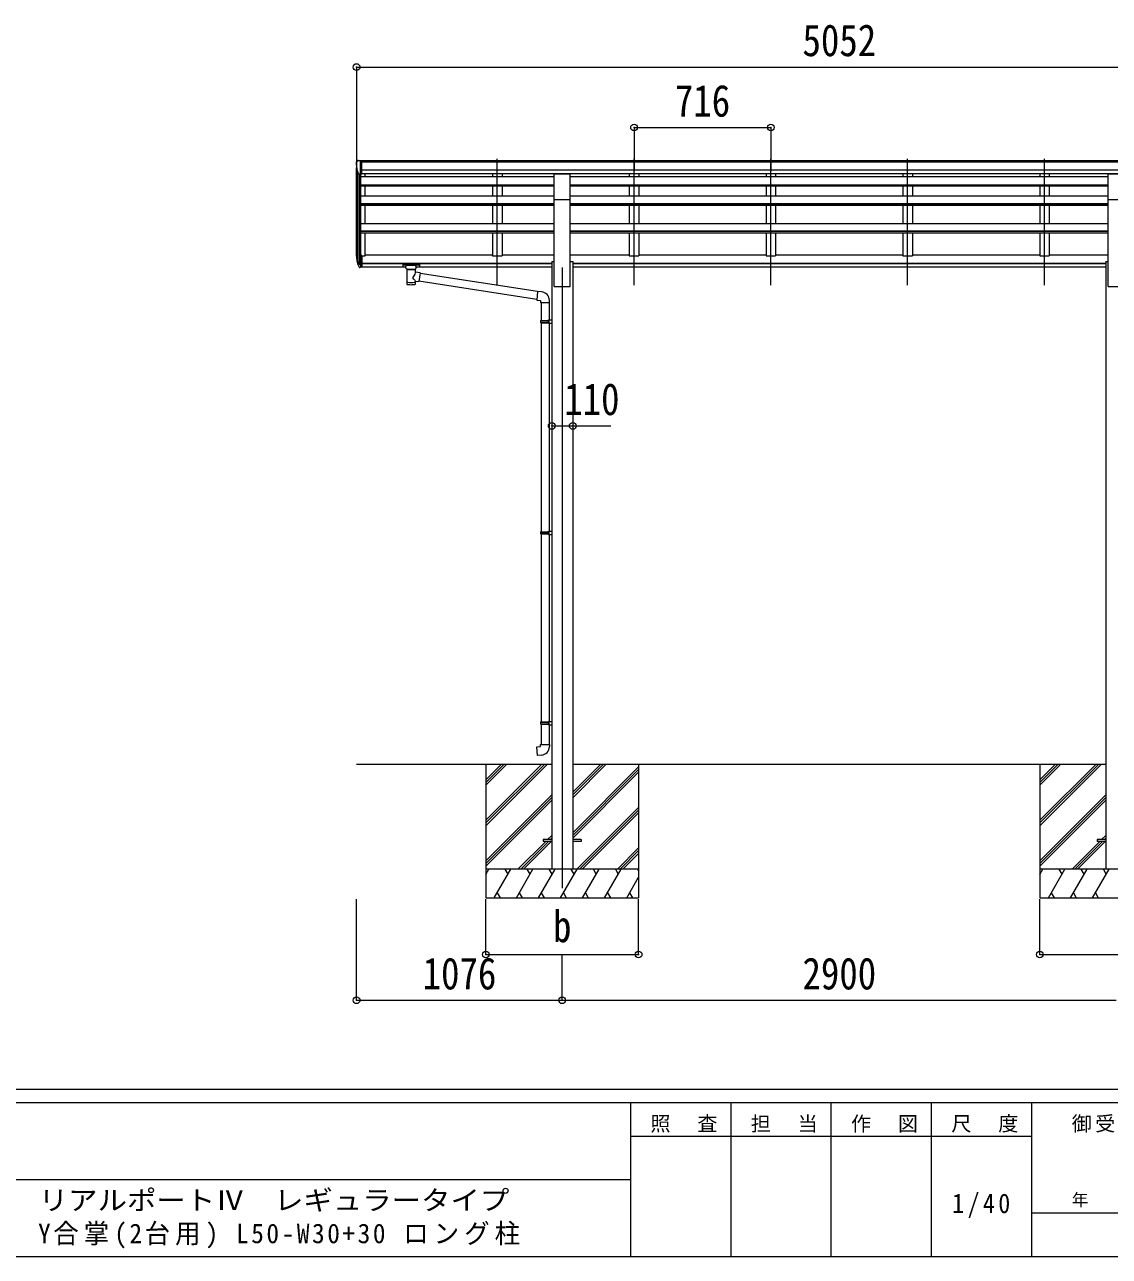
# Model space of a CAD drawing. Units: millimetres at full size. Extents: x -9783 to 9892, y -6828 to 6752.
# Drawn here: x 35 to 5713, y -6828 to -381 of the extents above; entities that cross this region are included whole.
import ezdxf
from ezdxf.enums import TextEntityAlignment as Align

# ---------------------------------------------------------------- set-up
doc = ezdxf.new("R2010")
doc.units = ezdxf.units.MM
doc.header["$LTSCALE"] = 35
doc.header["$PDMODE"] = 32
doc.header["$PDSIZE"] = 35
for name, color, linetype, lineweight in [('0-0_0', 7, 'Continuous', 9), ('0-1_本体', 4, 'Continuous', 9), ('0-2_部品', 7, 'Continuous', 9), ('0-8_PARTS2', 2, 'Continuous', 9), ('0-A_寸法', 6, 'Continuous', 9), ('F-0_240', 7, 'Continuous', 9)]:
    doc.layers.add(name, color=color, linetype=linetype, lineweight=lineweight)
doc.styles.add('ＭＳ ゴシック', font='')
doc.styles.get('ＭＳ ゴシック').set_extended_font_data('MS Gothic')

msp = doc.modelspace()

# ---------------------------------------------------------------- linework, layer by layer
at = {"layer": '0-0_0'}
for p, q in [((1773.05, -4251.47), (2794.05, -4251.47)), ((2449.05, -4333.52), (2531.09, -4251.47)), ((2449.05, -4347.66), (2545.24, -4251.47)), ((2449.05, -4361.8), (2559.38, -4251.47)), ((2449.05, -4573.93), (2771.51, -4251.47)), ((2449.05, -4559.79), (2757.37, -4251.47)), ((2449.05, -4545.65), (2743.23, -4251.47)), ((2449.05, -4251.47), (2449.05, -4951.47)), ((2904.05, -4251.47), (5694.05, -4251.47)), ((2904.05, -4399.02), (3051.59, -4251.47)), ((2904.05, -4413.16), (3065.74, -4251.47)), ((2904.05, -4427.3), (3079.88, -4251.47)), ((3249.05, -4251.47), (3249.05, -4951.47)), ((5349.05, -4333.52), (5431.09, -4251.47)), ((5349.05, -4347.66), (5445.24, -4251.47)), ((5349.05, -4361.8), (5459.38, -4251.47)), ((5349.05, -4573.93), (5671.51, -4251.47)), ((5349.05, -4559.79), (5657.37, -4251.47)), ((5349.05, -4545.65), (5643.23, -4251.47)), ((5349.05, -4251.47), (5349.05, -4951.47)), ((2904.05, -4611.15), (3249.05, -4266.15)), ((2904.05, -4625.29), (3249.05, -4280.29)), ((2904.05, -4639.43), (3249.05, -4294.43)), ((2449.05, -4757.78), (2794.05, -4412.78)), ((2449.05, -4771.92), (2794.05, -4426.92)), ((2449.05, -4786.06), (2794.05, -4441.07)), ((5349.05, -4757.78), (5694.05, -4412.78)), ((5349.05, -4771.92), (5694.05, -4426.92)), ((5349.05, -4786.06), (5694.05, -4441.07)), ((2925.86, -4801.47), (3249.05, -4478.28)), ((2940, -4801.47), (3249.05, -4492.42)), ((2954.14, -4801.47), (3249.05, -4506.56)), ((2771.99, -4646.97), (2794.05, -4624.91)), ((2786.13, -4646.97), (2794.05, -4639.05)), ((5671.99, -4646.97), (5694.05, -4624.91)), ((5686.13, -4646.97), (5694.05, -4639.05)), ((2617.49, -4801.47), (2762.99, -4655.97)), ((2631.63, -4801.47), (2777.13, -4655.97)), ((2645.77, -4801.47), (2791.27, -4655.97)), ((3137.99, -4801.47), (3249.05, -4690.41)), ((3152.13, -4801.47), (3249.05, -4704.55)), ((5517.49, -4801.47), (5662.99, -4655.97)), ((5531.63, -4801.47), (5677.13, -4655.97)), ((5545.77, -4801.47), (5691.27, -4655.97)), ((3166.27, -4801.47), (3249.05, -4718.7)), ((2449.05, -4828.97), (2464.93, -4801.47)), ((3249.05, -4801.47), (2449.05, -4801.47)), ((2493.79, -4951.47), (2580.4, -4801.47)), ((2565.4, -4827.45), (2550.4, -4801.47)), ((2609.26, -4951.47), (2695.87, -4801.47)), ((2680.87, -4827.45), (2665.86, -4801.47)), ((2724.73, -4951.47), (2811.34, -4801.47)), ((2796.34, -4827.45), (2781.33, -4801.47)), ((2840.2, -4951.47), (2926.81, -4801.47)), ((2911.81, -4827.45), (2896.8, -4801.47)), ((2955.67, -4951.47), (3042.28, -4801.47)), ((3027.28, -4827.45), (3012.28, -4801.47)), ((3071.14, -4951.47), (3157.75, -4801.47)), ((3127.75, -4801.47), (3142.75, -4827.45)), ((3243.22, -4801.47), (3249.05, -4811.57)), ((5349.05, -4828.97), (5364.93, -4801.47)), ((6149.05, -4801.47), (5349.05, -4801.47)), ((5393.79, -4951.47), (5480.4, -4801.47)), ((5465.4, -4827.45), (5450.4, -4801.47)), ((5509.26, -4951.47), (5595.87, -4801.47)), ((5580.87, -4827.45), (5565.86, -4801.47)), ((5624.73, -4951.47), (5711.34, -4801.47)), ((5696.34, -4827.45), (5681.33, -4801.47)), ((3186.61, -4951.47), (3249.05, -4843.33)), ((2449.05, -4951.47), (3249.05, -4951.47)), ((2508.79, -4925.49), (2523.79, -4951.47)), ((2624.26, -4925.49), (2639.26, -4951.47)), ((2739.73, -4925.49), (2754.73, -4951.47)), ((2855.2, -4925.49), (2870.2, -4951.47)), ((2970.67, -4925.49), (2985.67, -4951.47)), ((3086.14, -4925.49), (3101.14, -4951.47)), ((3201.61, -4925.49), (3216.61, -4951.47)), ((5349.05, -4951.47), (6149.05, -4951.47)), ((5408.79, -4925.49), (5423.79, -4951.47)), ((5524.26, -4925.49), (5539.26, -4951.47)), ((5639.73, -4925.49), (5654.73, -4951.47))]:
    msp.add_line(p, q, dxfattribs=at)
at = {"layer": '0-1_本体'}
for p, q in [((1799.55, -1093.05), (6798.55, -1093.05)), ((1773.05, -1592.21), (1773.05, -1129.8)), ((1777.33, -1148.6), (1777.33, -1616.47)), ((1799.55, -1098.41), (6798.55, -1098.41)), ((1799.55, -1141.93), (6798.55, -1141.93)), ((1799.55, -1159.6), (6798.55, -1159.6)), ((1787.05, -1163.96), (1787.05, -1634.47)), ((1793.05, -1163.43), (1793.05, -1590.04)), ((2806.55, -1177.83), (1793.05, -1177.83)), ((1793.05, -1219.53), (2806.55, -1219.53)), ((1793.05, -1221.22), (2806.55, -1221.22)), ((2806.55, -1161.97), (1799.55, -1161.97)), ((1818.05, -1177.83), (1818.05, -1161.97)), ((2484.05, -1162.06), (2484.05, -1177.83)), ((2534.05, -1162.06), (2534.05, -1177.83)), ((5706.55, -1177.83), (2891.55, -1177.83)), ((2891.55, -1219.53), (5706.55, -1219.53)), ((2891.55, -1221.22), (5706.55, -1221.22)), ((3200.05, -1162.06), (3200.05, -1177.83)), ((3250.05, -1162.06), (3250.05, -1177.83)), ((3916.05, -1162.06), (3916.05, -1177.83)), ((3966.05, -1162.06), (3966.05, -1177.83)), ((4632.05, -1162.06), (4632.05, -1177.83)), ((4682.05, -1162.06), (4682.05, -1177.83)), ((5348.05, -1162.06), (5348.05, -1177.83)), ((5398.05, -1162.06), (5398.05, -1177.83)), ((1793.05, -1225.63), (2806.55, -1225.63)), ((1793.05, -1276.62), (2806.55, -1276.62)), ((1818.05, -1276.62), (1818.05, -1225.63)), ((1818.05, -1231.81), (1818.05, -1226.04)), ((2484.05, -1225.63), (2484.05, -1276.6)), ((2534.05, -1225.63), (2534.05, -1276.6)), ((2891.55, -1225.63), (5706.55, -1225.63)), ((2891.55, -1276.62), (5706.55, -1276.62)), ((3200.05, -1225.63), (3200.05, -1276.6)), ((3250.05, -1225.63), (3250.05, -1276.6)), ((3916.05, -1225.63), (3916.05, -1276.6)), ((3966.05, -1225.63), (3966.05, -1276.6)), ((4632.05, -1225.63), (4632.05, -1276.6)), ((4682.05, -1225.63), (4682.05, -1276.6)), ((5348.05, -1225.63), (5348.05, -1276.6)), ((5398.05, -1225.63), (5398.05, -1276.6)), ((1793.05, -1317.27), (2806.55, -1317.27)), ((1793.05, -1318.95), (2806.55, -1318.95)), ((1793.21, -1325.67), (2806.55, -1325.67)), ((1818.05, -1422.76), (1818.05, -1326.07)), ((2484.05, -1325.66), (2484.05, -1422.35)), ((2534.05, -1325.66), (2534.05, -1422.35)), ((2806.55, -1751.47), (2806.55, -1295.84)), ((2891.55, -1751.47), (2891.55, -1295.84)), ((2891.55, -1317.27), (5706.55, -1317.27)), ((2891.55, -1318.95), (5706.55, -1318.95)), ((2891.55, -1325.67), (5706.55, -1325.67)), ((3200.05, -1325.66), (3200.05, -1422.35)), ((3250.05, -1325.66), (3250.05, -1422.35)), ((3916.05, -1325.66), (3916.05, -1422.35)), ((3966.05, -1325.66), (3966.05, -1422.35)), ((4632.05, -1325.66), (4632.05, -1422.35)), ((4682.05, -1325.66), (4682.05, -1422.35)), ((5348.05, -1325.66), (5348.05, -1422.35)), ((5398.05, -1325.66), (5398.05, -1422.35)), ((5706.55, -1751.47), (5706.55, -1295.84)), ((1793.05, -1422.35), (2806.55, -1422.35)), ((2806.55, -1461.81), (1793.05, -1461.81)), ((2806.55, -1463.49), (1793.05, -1463.49)), ((2806.55, -1472.53), (1793.05, -1472.53)), ((1818.05, -1590.86), (1818.05, -1472.95)), ((2484.05, -1472.53), (2484.05, -1590.45)), ((2534.05, -1472.53), (2534.05, -1590.45)), ((2891.55, -1422.35), (5706.55, -1422.35)), ((5706.55, -1461.81), (2891.55, -1461.81)), ((5706.55, -1463.49), (2891.55, -1463.49)), ((5706.55, -1472.53), (2891.55, -1472.53)), ((3200.05, -1472.53), (3200.05, -1590.45)), ((3250.05, -1472.53), (3250.05, -1590.45)), ((3916.05, -1472.53), (3916.05, -1590.45)), ((3966.05, -1472.53), (3966.05, -1590.45)), ((4632.05, -1472.53), (4632.05, -1590.45)), ((4682.05, -1472.53), (4682.05, -1590.45)), ((5348.05, -1472.53), (5348.05, -1590.45)), ((5398.05, -1472.53), (5398.05, -1590.45)), ((1799.55, -1590.86), (1818.05, -1590.86)), ((1818.05, -1585.65), (2484.05, -1585.65)), ((2484.05, -1590.45), (2534.05, -1590.45)), ((2534.05, -1585.65), (2806.55, -1585.65)), ((2891.55, -1585.65), (3200.05, -1585.65)), ((3200.05, -1590.45), (3250.05, -1590.45)), ((3250.05, -1585.65), (3916.05, -1585.65)), ((3916.05, -1590.45), (3966.05, -1590.45)), ((3966.05, -1585.65), (4632.05, -1585.65)), ((4632.05, -1590.45), (4682.05, -1590.45)), ((4682.05, -1585.65), (5348.05, -1585.65)), ((5348.05, -1590.45), (5398.05, -1590.45)), ((5398.05, -1585.65), (5706.55, -1585.65)), ((1799.55, -1629.96), (2794.05, -1629.96)), ((1799.55, -1631.34), (2794.05, -1631.34)), ((1799.55, -1648.51), (2031.05, -1648.51)), ((2085.05, -1648.51), (2794.05, -1648.51)), ((2794.05, -1621.47), (2794.05, -4801.47)), ((2794.05, -1621.47), (2806.55, -1621.47)), ((2891.55, -1621.47), (2904.05, -1621.47)), ((2904.05, -1621.47), (2904.05, -4801.47)), ((2904.05, -1629.96), (5694.05, -1629.96)), ((2904.05, -1631.34), (5694.05, -1631.34)), ((2904.05, -1648.51), (5694.05, -1648.51)), ((5694.05, -1621.47), (5694.05, -4801.47)), ((5694.05, -1621.47), (5706.55, -1621.47)), ((2806.55, -1751.47), (2891.55, -1751.47)), ((5706.55, -1751.47), (5791.55, -1751.47))]:
    msp.add_line(p, q, dxfattribs=at)
at = {"layer": '0-2_部品'}
for p, q in [((1777.96, -1092.02), (1773.89, -1097.82)), ((1781.05, -1091.45), (1778.72, -1091.59)), ((1781.05, -1091.45), (1799.55, -1091.45)), ((1793.05, -1164.43), (1793.05, -1091.45)), ((1799.55, -1091.45), (1809.55, -1091.54)), ((1799.55, -1163.43), (1799.55, -1091.45)), ((1809.55, -1093.05), (1809.55, -1091.54)), ((1771.05, -1100.82), (1771.05, -1101.45)), ((1785.42, -1162.62), (1776.15, -1146.56)), ((1793.05, -1164.43), (1787.84, -1164.12)), ((1799.55, -1163.43), (1793.05, -1163.43)), ((2806.55, -1161.69), (2891.55, -1161.69)), ((2806.55, -1295.84), (2806.55, -1161.69)), ((2891.55, -1295.84), (2891.55, -1161.69)), ((5706.55, -1161.69), (5791.55, -1161.69)), ((5706.55, -1295.84), (5706.55, -1161.69)), ((2806.55, -1295.84), (2891.55, -1295.84)), ((5706.55, -1295.84), (5791.55, -1295.84)), ((1793.05, -1590.04), (1793.05, -1651.92)), ((1799.55, -1590.04), (1793.05, -1590.04)), ((1799.55, -1590.04), (1799.55, -1651.1)), ((1775.44, -1616.08), (1785.6, -1635.25)), ((1786.61, -1634), (1776.86, -1615.58)), ((1778.03, -1632.93), (1785.6, -1650.42)), ((1793.05, -1634.75), (1787.91, -1634.75)), ((1793.05, -1636.75), (1788.2, -1636.75)), ((1793.05, -1651.92), (1788.2, -1651.92)), ((1799.55, -1628.35), (1793.05, -1628.35)), ((1799.55, -1633.75), (1793.05, -1633.75)), ((1799.55, -1651.1), (1793.05, -1651.1)), ((2014.55, -1636.81), (2014.55, -1647.57)), ((2014.55, -1637), (2014.55, -1638.54)), ((2016.55, -1636.15), (2099.55, -1636.15)), ((2016.55, -1638.33), (2099.55, -1638.33)), ((2016.55, -1648.24), (2031.05, -1648.24)), ((2031.05, -1655.04), (2031.05, -1644.77)), ((2035.15, -1659.54), (2035.13, -1739.83)), ((2080.95, -1677.12), (2080.95, -1659.53)), ((2085.05, -1655.04), (2085.05, -1644.77)), ((2085.05, -1648.24), (2099.55, -1648.24)), ((2101.55, -1636.81), (2101.55, -1647.57)), ((2106.17, -1681.02), (2080.95, -1677.11)), ((2080.96, -1739.83), (2080.95, -1723.21)), ((2080.95, -1723.46), (2099.15, -1726.28)), ((2106.17, -1681.02), (2099.15, -1726.28)), ((2716.42, -1820.26), (2099.42, -1724.54)), ((2720.09, -1778.33), (2105.86, -1683.04)), ((2740.97, -1779.65), (2720.13, -1777.83)), ((2736.05, -1835.39), (2782.05, -1835.39)), ((2738.05, -1835.39), (2738.05, -1929.39)), ((2780.05, -1835.39), (2780.05, -1926.83)), ((2782.05, -1835.39), (2782.05, -1824.48)), ((2736.05, -1931.39), (2737.05, -1929.39)), ((2736.05, -1931.39), (2780.05, -1931.39)), ((2736.05, -1931.39), (2736.05, -1939.39)), ((2737.05, -1929.39), (2780.05, -1929.39)), ((2775.57, -1931.39), (2775.14, -1929.39)), ((2778.05, -1926.89), (2794.05, -1926.42)), ((2778.05, -1928.89), (2778.05, -1926.89)), ((2778.05, -1928.89), (2780.05, -1928.89)), ((2794.05, -1926.42), (2794.05, -1944.36)), ((2736.05, -1939.39), (2780.05, -1939.39)), ((2736.05, -1939.39), (2737.05, -1941.39)), ((2737.05, -1941.39), (2780.05, -1941.39)), ((2738.05, -1941.39), (2738.05, -3035.16)), ((2778.05, -1943.89), (2778.05, -1941.89)), ((2778.05, -1943.89), (2794.05, -1944.36)), ((2780.05, -1943.95), (2780.05, -3032.61)), ((2736.05, -3037.16), (2737.05, -3035.16)), ((2736.05, -3037.16), (2780.05, -3037.16)), ((2736.05, -3037.16), (2736.05, -3045.16)), ((2736.05, -3045.16), (2780.05, -3045.16)), ((2736.05, -3045.16), (2737.05, -3047.16)), ((2737.05, -3035.16), (2780.05, -3035.16)), ((2737.05, -3047.16), (2780.05, -3047.16)), ((2738.05, -3047.16), (2738.05, -4030.74)), ((2775.57, -3037.16), (2775.14, -3035.16)), ((2778.05, -3032.66), (2794.05, -3032.19)), ((2778.05, -3034.66), (2778.05, -3032.66)), ((2778.05, -3034.66), (2780.05, -3034.66)), ((2778.05, -3049.66), (2778.05, -3047.66)), ((2778.05, -3049.66), (2794.05, -3050.14)), ((2780.05, -3049.72), (2780.05, -4028.18)), ((2794.05, -3032.19), (2794.05, -3050.14)), ((2736.05, -4032.74), (2737.05, -4030.74)), ((2736.05, -4032.74), (2736.05, -4040.74)), ((2736.05, -4032.74), (2780.05, -4032.74)), ((2736.05, -4040.74), (2737.05, -4042.74)), ((2736.05, -4040.74), (2780.05, -4040.74)), ((2737.05, -4030.74), (2780.05, -4030.74)), ((2737.05, -4042.74), (2780.05, -4042.74)), ((2738.05, -4042.74), (2738.05, -4148.88)), ((2775.57, -4032.74), (2775.14, -4030.74)), ((2775.57, -4040.74), (2775.14, -4042.74)), ((2775.57, -4032.74), (2775.57, -4040.74)), ((2778.05, -4028.24), (2794.05, -4027.77)), ((2778.05, -4030.24), (2778.05, -4028.24)), ((2778.05, -4030.24), (2780.05, -4030.24)), ((2778.05, -4045.24), (2778.05, -4043.24)), ((2778.05, -4043.24), (2780.05, -4043.24)), ((2778.05, -4045.24), (2794.05, -4045.71)), ((2780.05, -4043.24), (2780.05, -4030.24)), ((2780.05, -4045.3), (2780.05, -4148.88)), ((2794.05, -4027.77), (2794.05, -4045.71)), ((2716.12, -4160.62), (2736.05, -4158.88)), ((2720.13, -4206.44), (2716.12, -4160.62)), ((2782.05, -4148.88), (2782.05, -4159.79)), ((2740.97, -4204.62), (2720.13, -4206.44))]:
    msp.add_line(p, q, dxfattribs=at)
at = {"layer": '0-2_部品', "color": 4}
for p, q in [((2794.05, -4646.97), (2749.05, -4646.97)), ((2749.05, -4646.97), (2749.05, -4655.97)), ((2794.05, -4655.97), (2749.05, -4655.97)), ((2949.05, -4646.97), (2904.05, -4646.97)), ((2949.05, -4655.97), (2904.05, -4655.97)), ((2949.05, -4646.97), (2949.05, -4655.97)), ((5694.05, -4646.97), (5649.05, -4646.97)), ((5649.05, -4646.97), (5649.05, -4655.97)), ((5694.05, -4655.97), (5649.05, -4655.97))]:
    msp.add_line(p, q, dxfattribs=at)
at = {"layer": '0-2_部品'}
for points in [[(2014.55, -1636.81), (2014.59, -1636.62), (2014.67, -1636.48), (2014.77, -1636.39), (2014.87, -1636.33), (2014.99, -1636.28), (2015.28, -1636.22), (2015.77, -1636.17), (2016.31, -1636.15), (2016.55, -1636.15)], [(2014.55, -1647.57), (2014.59, -1647.77), (2014.67, -1647.9), (2014.77, -1648), (2014.87, -1648.06), (2014.99, -1648.1), (2015.28, -1648.17), (2015.77, -1648.21), (2016.31, -1648.23), (2016.55, -1648.24)], [(2031.09, -1654.99), (2031.06, -1655.34), (2031.31, -1656.3), (2031.83, -1657.18), (2032.63, -1658.02), (2033.75, -1658.82), (2035.15, -1659.54)], [(2080.95, -1659.53), (2081.18, -1659.44), (2082.54, -1658.7), (2083.65, -1657.86), (2084.41, -1656.99), (2084.87, -1656.09), (2085.04, -1655.2)], [(2099.55, -1636.15), (2099.9, -1636.15), (2100.43, -1636.18), (2100.88, -1636.23), (2101.18, -1636.31), (2101.35, -1636.4), (2101.47, -1636.54), (2101.54, -1636.72), (2101.55, -1636.81)], [(2099.55, -1648.24), (2099.9, -1648.23), (2100.43, -1648.21), (2100.88, -1648.15), (2101.18, -1648.08), (2101.35, -1647.98), (2101.47, -1647.84), (2101.54, -1647.66), (2101.55, -1647.57)], [(2720.13, -1777.83), (2716.12, -1823.65), (2736.05, -1825.39), (2736.05, -1835.39)], [(2775.57, -1931.39), (2775.57, -1939.39), (2775.14, -1941.39)], [(2778.05, -1941.89), (2780.05, -1941.89), (2780.05, -1928.89)], [(2775.57, -3037.16), (2775.57, -3045.16), (2775.14, -3047.16)], [(2778.05, -3047.66), (2780.05, -3047.66), (2780.05, -3034.66)], [(2736.05, -4158.88), (2736.05, -4148.88), (2782.05, -4148.88)]]:
    msp.add_lwpolyline(points, dxfattribs=at)
for centre, radius, start, end in [((1778.78, -1092.59), 1, 93.5, 145), ((1774.05, -1100.82), 3, 93, 180), ((1973.05, -1101.45), 202, 180, 192.90261), ((1788.02, -1161.12), 3, 210, 266.5), ((1861.71, -1593.91), 89.07, 174.49576, 194.41188), ((1861, -1589.63), 88.05, 177.22392, 197.21071), ((1906.27, -1596.85), 133.22, 183.27987, 195.71302), ((1788.2, -1633.75), 3, 210, 270), ((1788.2, -1648.92), 3, 210, 270), ((1787.91, -1633.25), 1.5, 210, 270), ((2737.05, -1824.48), 45, 0, 85), ((2737.05, -4159.79), 45, 275, 0)]:
    msp.add_arc(centre, radius, start, end, dxfattribs=at)
for centre, major_axis, ratio, start_param, end_param in [((2016.55, -1638.54), (2, 0), 0.109601, 1.5707963, 3.1415927), ((2058.05, -1644.77), (27, 0), 0.122176, 6.2831853, 9.424778), ((2058.06, -1660), (-22.91, 0.42), 0.072511, 0.0008029, 1.5715993), ((2058.06, -1661.62), (-22.91, 0.42), 0.072511, 0.0008029, 1.5715993), ((2058.04, -1660), (22.92, 0.42), 0.07247, 4.71158, 6.2823764), ((2058.04, -1661.62), (22.92, 0.42), 0.07247, 4.71158, 6.2823764), ((2069.05, -1655.04), (16, 0), 0.361356, 6.2636979, 6.2831853), ((2099.55, -1638.54), (2, 0), 0.109601, 0, 1.5707963), ((2058.05, -1739.83), (22.92, 0), 0.101955, 3.1415499, 6.2833984), ((2058.05, -1727.39), (22.91, 0), 0.122865, 3.1415927, 6.2831853), ((2058.05, -1703.66), (-22.81, -26.62), 0.234429, 1.6855472, 3.1268519), ((2060.6, -1701.01), (20.32, -22.25), 0.045535, 0.0389954, 1.3075346)]:
    msp.add_ellipse(centre, major_axis=major_axis, ratio=ratio, start_param=start_param, end_param=end_param, dxfattribs=at)
at = {"layer": '0-8_PARTS2'}
for p, q in [((2509.05, -1745.27), (2509.05, -1082.74)), ((3225.05, -1745.27), (3225.05, -1082.74)), ((3941.05, -1745.27), (3941.05, -1082.74)), ((4657.05, -1745.27), (4657.05, -1082.74)), ((5373.05, -1745.27), (5373.05, -1082.74)), ((2849.05, -1651.47), (2849.05, -4901.47))]:
    msp.add_line(p, q, dxfattribs=at)
at = {"layer": '0-A_寸法'}
for p, q in [((1773.05, -603.11), (1773.05, -1148.73)), ((1773.05, -603.11), (6825.05, -603.11)), ((3225.05, -919.73), (3225.05, -1148.73)), ((3225.05, -919.73), (3941.05, -919.73)), ((3941.05, -919.73), (3941.05, -1148.73)), ((2794.05, -2481.65), (2904.05, -2481.65)), ((2904.05, -2481.65), (3104.05, -2481.65)), ((1773.05, -5487.83), (1773.05, -4958.89)), ((2449.05, -5247.86), (2449.05, -4958.89)), ((3249.05, -5247.86), (3249.05, -4958.89)), ((5349.05, -5247.86), (5349.05, -4958.89)), ((2449.05, -5247.86), (3249.05, -5247.86)), ((2849.05, -5487.83), (2849.05, -5247.86)), ((5349.05, -5247.86), (6149.05, -5247.86)), ((1773.05, -5487.83), (2849.05, -5487.83)), ((2849.05, -5487.83), (5749.05, -5487.83))]:
    msp.add_line(p, q, dxfattribs=at)
for p in [(1773.05, -603.11), (3225.05, -919.73), (3941.05, -919.73), (2794.05, -2481.65), (2904.05, -2481.65), (2449.05, -5247.86), (3249.05, -5247.86), (5349.05, -5247.86), (1773.05, -5487.83), (2849.05, -5487.83)]:
    msp.add_point(p, dxfattribs=at)
at = {"layer": 'F-0_240', "color": 5}
for p, q in [((-9783.03, -5953.1), (9396.97, -5953.1)), ((-9783.03, -6023.1), (6285.75, -6023.1)), ((3205.75, -6023.1), (3205.75, -6828.1)), ((3730.75, -6023.1), (3730.75, -6828.1)), ((4255.75, -6023.1), (4255.75, -6828.1)), ((4780.75, -6023.1), (4780.75, -6828.1)), ((5305.75, -6023.1), (5305.75, -6828.1)), ((3205.75, -6198.1), (5305.75, -6198.1)), ((-3969.25, -6425.6), (3205.75, -6425.6)), ((5305.75, -6600.6), (6285.75, -6600.6)), ((-9783.03, -6828.1), (9396.97, -6828.1))]:
    msp.add_line(p, q, dxfattribs=at)

# ---------------------------------------------------------------- texts
at = {"layer": '0-A_寸法', "color": 7, "style": 'ＭＳ ゴシック', "width": 0.85}
for s, p in [('5052', (4106.55, -596.11)), ('716', (3438.67, -912.73)), ('110', (2859.67, -2474.65)), ('b', (2800.92, -5233.48)), ('1076', (2118.55, -5480.83)), ('2900', (4106.55, -5480.83))]:
    msp.add_text(s, height=166.8, dxfattribs=at).set_placement(p, align=Align.BOTTOM_LEFT)
at = {"layer": 'F-0_240', "style": 'ＭＳ ゴシック', "width": 1.1}
msp.add_text('リアルポートⅣ\u3000レギュラータイプ', height=102.6, dxfattribs=at).set_placement((109.35, -6616.22), align=Align.BOTTOM_LEFT)
at = {"layer": 'F-0_240', "style": 'ＭＳ ゴシック'}
msp.add_text('年\u3000\u3000月\u3000\u3000日', height=64.15, dxfattribs=at).set_placement((5515.76, -6583.1), align=Align.BOTTOM_LEFT)
at = {"layer": 'F-0_240', "attachment_point": 7, "style": 'ＭＳ ゴシック'}
for s, insert, char_height in [('\\T1.17;照\u3000査', (3310.76, -6180.6), 76.98), ('\\T1.17;担\u3000当', (3835.76, -6180.6), 76.98), ('\\T1.17;作\u3000図', (4360.75, -6180.6), 76.98), ('\\T1.17;尺\u3000度', (4885.76, -6180.6), 76.98), ('\\T1.17;御受領印', (5515.75, -6180.6), 76.98), ('\\T1.28;\\W0.9;1/40', (4890.13, -6626.85), 102.6), ('\\T1.2;\\W0.95;Y合掌(2台用)\\~L50-W30+30\\~ロング柱', (105.77, -6786.55), 102.6)]:
    msp.add_mtext(s, dxfattribs=dict(at, insert=insert, char_height=char_height))

doc.saveas('drawing.dxf')
